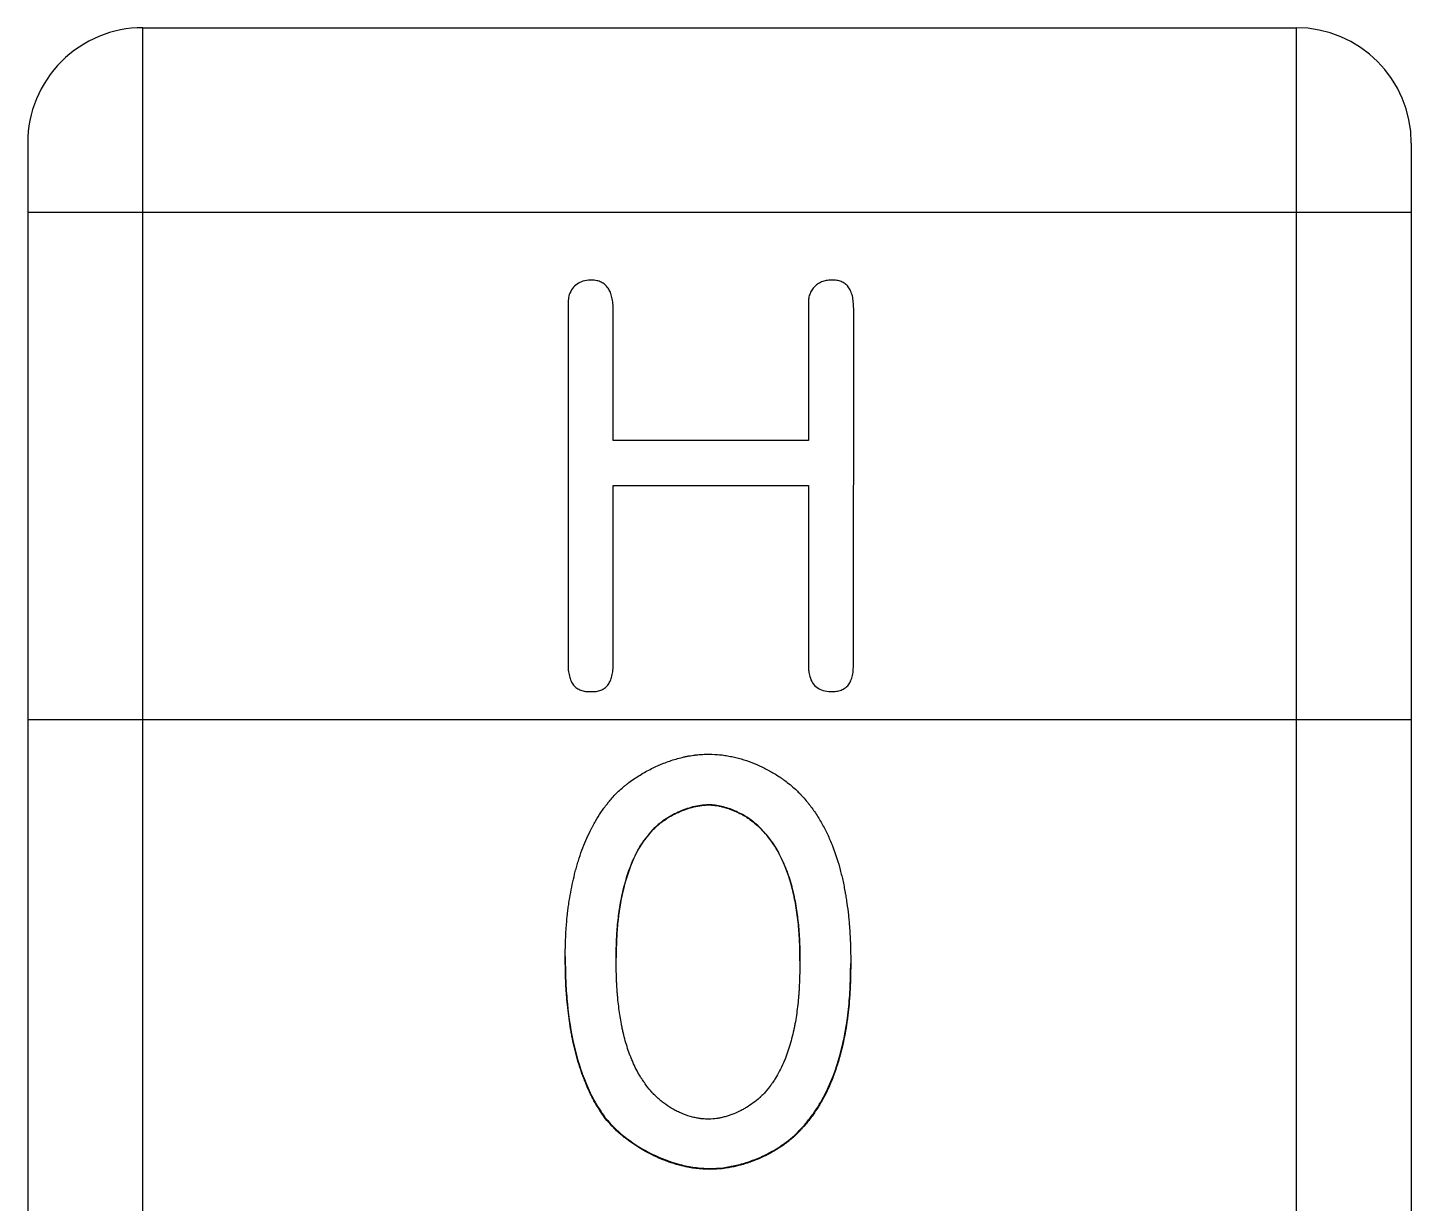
# Model space of a CAD drawing. Header units: inches. Extents: x -0.38 to 0.38, y -1.12 to 0.38.
# Drawn here: x -0.375 to 0.375, y -0.262 to 0.375 of the extents above; entities that cross this region are included whole.
import ezdxf

# ---------------------------------------------------------------- set-up
doc = ezdxf.new("R2010")
doc.units = ezdxf.units.IN
doc.header["$MEASUREMENT"] = 0

msp = doc.modelspace()

# ---------------------------------------------------------------- linework, layer by layer
at = {"color": 7, "linetype": 'Continuous', "lineweight": 25}
for p, q in [((-0.3125, 0), (-0.3125, 0.375)), ((-0.3125, 0.375), (0.3125, 0.375)), ((0.3125, 0.375), (0.3125, -0.34771)), ((-0.375, 0.3125), (-0.375, 0)), ((-0.375, 0.275), (0.375, 0.275)), ((0.375, 0.275), (0.375, 0)), ((-0.08209, 0.222), (-0.08204, 0.03049)), ((-0.0576, 0.15135), (-0.0576, 0.22273)), ((0.04825, 0.22413), (0.04829, 0.22346)), ((0.04829, 0.22346), (0.04829, 0.15135)), ((0.07268, 0.03149), (0.07273, 0.22273)), ((0.04829, 0.15135), (-0.0576, 0.15135)), ((-0.0576, 0.03047), (-0.0576, 0.12691)), ((-0.0576, 0.12691), (0.04829, 0.12691)), ((0.04829, 0.12691), (0.04829, 0.03184)), ((-0.375, 0), (0.375, 0)), ((-0.3125, -0.34771), (-0.3125, 0)), ((-0.00603, -0.04624), (-0.00603, -0.04615)), ((-0.03627, -0.0599), (-0.03627, -0.05979)), ((0.0208, -0.05753), (0.0208, -0.05742)), ((-0.08364, -0.12842), (-0.08364, -0.12867)), ((-0.05605, -0.12935), (-0.05605, -0.1291)), ((0.04359, -0.13075), (0.04359, -0.13049)), ((0.07113, -0.13218), (0.07113, -0.13244)), ((-0.06192, -0.21579), (-0.06192, -0.21621)), ((0.0416, -0.22446), (0.0416, -0.2249)), ((-0.00538, -0.2433), (-0.00538, -0.24378))]:
    msp.add_line(p, q, dxfattribs=at)
for centre, start, end in [((-0.3125, 0.3125), 90, 180.00003), ((0.3125, 0.3125), 0, 90)]:
    msp.add_arc(centre, 0.0625, start, end, dxfattribs=at)
for points, knots in [([(0.375, 0.3125), (0.375, 0.31247), (0.375, 0.31241), (0.375, 0.31189), (0.375, 0.31107), (0.375, 0.30948), (0.375, 0.30658), (0.375, 0.3017), (0.375, 0.29574), (0.375, 0.28908), (0.375, 0.28207), (0.375, 0.27736), (0.375, 0.275)], [0, 0, 0, 0, 0.060256, 0.120016, 0.179821, 0.240208, 0.36999, 0.50013, 0.629912, 0.760053, 0.879939, 1, 1, 1, 1]), ([(-0.07002, 0.23819), (-0.07138, 0.23807), (-0.07392, 0.23782), (-0.07733, 0.23624), (-0.07996, 0.2337), (-0.08092, 0.23148), (-0.08141, 0.23034)], [0, 0, 0, 0, 0.275603, 0.514811, 0.74911, 1, 1, 1, 1]), ([(-0.07002, 0.23819), (-0.07138, 0.23807), (-0.07392, 0.23782), (-0.07733, 0.23624), (-0.07996, 0.2337), (-0.08092, 0.23148), (-0.08141, 0.23034)], [0, 0, 0, 0, 0.275603, 0.514811, 0.74911, 1, 1, 1, 1]), ([(-0.0576, 0.22273), (-0.05765, 0.22394), (-0.05774, 0.22624), (-0.05837, 0.22944), (-0.05932, 0.23219), (-0.06069, 0.23444), (-0.06249, 0.2362), (-0.06468, 0.23743), (-0.06725, 0.23812), (-0.06906, 0.23817), (-0.07002, 0.23819)], [0, 0, 0, 0, 0.161074, 0.305172, 0.430537, 0.544071, 0.651627, 0.760033, 0.873323, 1, 1, 1, 1]), ([(0.06066, 0.23819), (0.05972, 0.23813), (0.05791, 0.23802), (0.05535, 0.23726), (0.05308, 0.23603), (0.05113, 0.23434), (0.04962, 0.23222), (0.04857, 0.2298), (0.04808, 0.22704), (0.04819, 0.22514), (0.04825, 0.22413)], [0, 0, 0, 0, 0.13216, 0.252648, 0.371311, 0.491779, 0.611926, 0.732755, 0.859457, 1, 1, 1, 1]), ([(0.07273, 0.22273), (0.0727, 0.22396), (0.07263, 0.22627), (0.07212, 0.22951), (0.0712, 0.23227), (0.06992, 0.23457), (0.06813, 0.2363), (0.06598, 0.23748), (0.06343, 0.23818), (0.06162, 0.23819), (0.06066, 0.23819)], [0, 0, 0, 0, 0.163541, 0.307274, 0.434306, 0.548884, 0.653704, 0.759488, 0.873096, 1, 1, 1, 1]), ([(0.07273, 0.22273), (0.0727, 0.22396), (0.07263, 0.22627), (0.07212, 0.22951), (0.0712, 0.23227), (0.06992, 0.23457), (0.06813, 0.2363), (0.06598, 0.23748), (0.06343, 0.23818), (0.06162, 0.23819), (0.06066, 0.23819)], [0, 0, 0, 0, 0.163541, 0.307274, 0.434306, 0.548884, 0.653704, 0.759488, 0.873096, 1, 1, 1, 1]), ([(-0.08141, 0.23034), (-0.08156, 0.22981), (-0.08183, 0.22877), (-0.08204, 0.22703), (-0.08204, 0.22478), (-0.08207, 0.22305), (-0.08209, 0.222)], [0, 0, 0, 0, 0.196022, 0.382191, 0.62472, 1, 1, 1, 1]), ([(-0.08204, 0.03049), (-0.08206, 0.02925), (-0.08208, 0.02692), (-0.08145, 0.0237), (-0.0806, 0.02092), (-0.07919, 0.0187), (-0.07739, 0.01698), (-0.07515, 0.01581), (-0.07253, 0.01516), (-0.07067, 0.01518), (-0.06968, 0.01519)], [0, 0, 0, 0, 0.162575, 0.305328, 0.431169, 0.542154, 0.647528, 0.756058, 0.870121, 1, 1, 1, 1]), ([(-0.06968, 0.01519), (-0.06872, 0.01518), (-0.06691, 0.01516), (-0.06435, 0.0158), (-0.0622, 0.017), (-0.06045, 0.0187), (-0.05912, 0.02095), (-0.05816, 0.02368), (-0.05766, 0.02693), (-0.05762, 0.02924), (-0.0576, 0.03047)], [0, 0, 0, 0, 0.127294, 0.24078, 0.346965, 0.452181, 0.563496, 0.691718, 0.835995, 1, 1, 1, 1]), ([(0.04829, 0.03184), (0.0483, 0.0307), (0.0483, 0.02886), (0.04829, 0.02652), (0.04851, 0.02481), (0.04878, 0.02384), (0.04893, 0.02334)], [0, 0, 0, 0, 0.398028, 0.64728, 0.818684, 1, 1, 1, 1]), ([(0.06032, 0.01519), (0.06134, 0.01522), (0.06326, 0.01528), (0.06596, 0.01589), (0.06821, 0.01707), (0.07002, 0.01881), (0.07126, 0.02116), (0.0722, 0.02403), (0.07262, 0.02756), (0.07266, 0.03011), (0.07268, 0.03149)], [0, 0, 0, 0, 0.128809, 0.242143, 0.346207, 0.445773, 0.553591, 0.678127, 0.826451, 1, 1, 1, 1]), ([(0.04893, 0.02334), (0.04934, 0.02214), (0.05013, 0.01984), (0.0528, 0.01722), (0.05627, 0.01554), (0.05891, 0.01531), (0.06032, 0.01519)], [0, 0, 0, 0, 0.248744, 0.478059, 0.72074, 1, 1, 1, 1]), ([(0.375, 0), (0.375, -0.00804), (0.375, -0.02411), (0.375, -0.04818), (0.375, -0.07222), (0.375, -0.09621), (0.375, -0.12015), (0.375, -0.14405), (0.375, -0.1679), (0.375, -0.19172), (0.375, -0.21548), (0.375, -0.2392), (0.375, -0.26288), (0.375, -0.28651), (0.375, -0.31011), (0.375, -0.32578), (0.375, -0.33362)], [0, 0, 0, 0, 0.071674, 0.143236, 0.214702, 0.286093, 0.357427, 0.428723, 0.5, 0.571277, 0.642573, 0.713907, 0.785298, 0.856764, 0.928326, 1, 1, 1, 1]), ([(-0.05707, -0.04105), (-0.05477, -0.03887), (-0.05301, -0.03727), (-0.05172, -0.03619), (-0.05158, -0.03608), (-0.05136, -0.0359), (-0.05125, -0.03581), (-0.05092, -0.03554), (-0.0507, -0.03536), (-0.05002, -0.03483), (-0.04956, -0.03447), (-0.04813, -0.0334), (-0.04713, -0.03269), (-0.04504, -0.03128), (-0.04406, -0.03065), (-0.04202, -0.02939), (-0.04099, -0.02878), (-0.03788, -0.02705), (-0.03577, -0.026), (-0.03311, -0.02481), (-0.03254, -0.02456), (-0.03143, -0.0241), (-0.03087, -0.02387), (-0.0292, -0.02322), (-0.02808, -0.02281), (-0.02471, -0.02166), (-0.02244, -0.021), (-0.01959, -0.02031), (-0.01897, -0.02017), (-0.01779, -0.01992), (-0.01721, -0.01981), (-0.01545, -0.01949), (-0.01429, -0.01931), (-0.01308, -0.01917), (-0.01305, -0.01917), (-0.01295, -0.01916), (-0.01289, -0.01915), (-0.01274, -0.01913), (-0.01263, -0.01912), (-0.0123, -0.01909), (-0.01206, -0.01906), (-0.01132, -0.01899), (-0.01078, -0.01895), (-0.009, -0.01882), (-0.00762, -0.01873), (-0.00605, -0.01865)], [0.0001774, 0.0001774, 0.0001774, 0.0001774, 0.1251774, 0.1251774, 0.1329899, 0.1329899, 0.1408024, 0.1408024, 0.1564274, 0.1564274, 0.1876774, 0.1876774, 0.2501774, 0.2501774, 0.3126774, 0.3126774, 0.3751774, 0.3751774, 0.5001774, 0.5001774, 0.5314274, 0.5314274, 0.5626774, 0.5626774, 0.6251774, 0.6251774, 0.7501774, 0.7501774, 0.7814274, 0.7814274, 0.8126774, 0.8126774, 0.8751774, 0.8751774, 0.8790836, 0.8790836, 0.8829899, 0.8829899, 0.8908024, 0.8908024, 0.9064274, 0.9064274, 0.9376774, 0.9376774, 1, 1, 1, 1]), ([(-0.00605, -0.0187), (-0.00338, -0.01878), (-0.00138, -0.01889), (0.00003, -0.01902), (0.00018, -0.01904), (0.00042, -0.01906), (0.00054, -0.01907), (0.00089, -0.01911), (0.00113, -0.01914), (0.00185, -0.01923), (0.00234, -0.0193), (0.00383, -0.01952), (0.00485, -0.0197), (0.00643, -0.02001), (0.00687, -0.02011), (0.00784, -0.02032), (0.00832, -0.02043), (0.00977, -0.02079), (0.01073, -0.02104), (0.01362, -0.02188), (0.01554, -0.02252), (0.01937, -0.02398), (0.02119, -0.02475), (0.02481, -0.02647), (0.02659, -0.0274), (0.0292, -0.0289), (0.0301, -0.02944), (0.03179, -0.03051), (0.03262, -0.03105), (0.03352, -0.03168), (0.03356, -0.0317), (0.0337, -0.03181), (0.03378, -0.03186), (0.03401, -0.03202), (0.03417, -0.03214), (0.03468, -0.0325), (0.03505, -0.03278), (0.03626, -0.03367), (0.03719, -0.03437), (0.03826, -0.03519)], [0, 0, 0, 0, 0.1248211, 0.1248211, 0.1326336, 0.1326336, 0.1404461, 0.1404461, 0.1560711, 0.1560711, 0.1873211, 0.1873211, 0.2498211, 0.2498211, 0.2810711, 0.2810711, 0.3123211, 0.3123211, 0.3748211, 0.3748211, 0.4998211, 0.4998211, 0.6248211, 0.6248211, 0.7498211, 0.7498211, 0.8123211, 0.8123211, 0.8748211, 0.8748211, 0.8826336, 0.8826336, 0.8904461, 0.8904461, 0.9060711, 0.9060711, 0.9373211, 0.9373211, 0.9998211, 0.9998211, 0.9998211, 0.9998211]), ([(0.03826, -0.03519), (0.04044, -0.03709), (0.04206, -0.03858), (0.04321, -0.03974), (0.04332, -0.03986), (0.0435, -0.04004), (0.04359, -0.04013), (0.04386, -0.04042), (0.04404, -0.04061), (0.04459, -0.04119), (0.04495, -0.04159), (0.04606, -0.04283), (0.0468, -0.0437), (0.04774, -0.04485), (0.0479, -0.04504), (0.04824, -0.04547), (0.04841, -0.04568), (0.04891, -0.04633), (0.04925, -0.04676), (0.05023, -0.04808), (0.05087, -0.04897), (0.05275, -0.0517), (0.05393, -0.05359), (0.05561, -0.05651), (0.05613, -0.05745), (0.05716, -0.0594), (0.05766, -0.06038), (0.0591, -0.06337), (0.05999, -0.06542), (0.06245, -0.07152), (0.06387, -0.07571), (0.06513, -0.08028), (0.06519, -0.0805), (0.06533, -0.081), (0.06539, -0.08124), (0.06559, -0.08199), (0.06572, -0.0825), (0.0661, -0.08404), (0.06635, -0.08509), (0.06709, -0.08832), (0.06755, -0.09057), (0.06804, -0.09322), (0.06808, -0.09346), (0.06818, -0.09399), (0.06823, -0.09426), (0.06837, -0.09506), (0.06846, -0.09559), (0.06872, -0.09721), (0.06889, -0.09829), (0.06936, -0.10157), (0.06964, -0.10378), (0.06999, -0.10715), (0.07011, -0.10832), (0.07031, -0.11057), (0.07041, -0.11168), (0.07066, -0.11498), (0.07079, -0.11712), (0.07088, -0.11935), (0.07089, -0.11942), (0.0709, -0.11962), (0.0709, -0.11972), (0.07091, -0.12003), (0.07092, -0.12024), (0.07094, -0.12088), (0.07096, -0.12133), (0.071, -0.12275), (0.07102, -0.12377), (0.07109, -0.12707), (0.07112, -0.1296), (0.07113, -0.13244)], [0, 0, 0, 0, 0.0625, 0.0625, 0.066406, 0.066406, 0.070312, 0.070312, 0.078125, 0.078125, 0.09375, 0.09375, 0.125, 0.125, 0.132812, 0.132812, 0.140625, 0.140625, 0.15625, 0.15625, 0.1875, 0.1875, 0.25, 0.25, 0.28125, 0.28125, 0.3125, 0.3125, 0.375, 0.375, 0.5, 0.5, 0.507812, 0.507812, 0.515625, 0.515625, 0.53125, 0.53125, 0.5625, 0.5625, 0.625, 0.625, 0.632812, 0.632812, 0.640625, 0.640625, 0.65625, 0.65625, 0.6875, 0.6875, 0.75, 0.75, 0.78125, 0.78125, 0.8125, 0.8125, 0.875, 0.875, 0.878906, 0.878906, 0.882812, 0.882812, 0.890625, 0.890625, 0.90625, 0.90625, 0.9375, 0.9375, 1, 1, 1, 1]), ([(-0.08364, -0.12867), (-0.08355, -0.12348), (-0.08344, -0.11959), (-0.08332, -0.11691), (-0.08331, -0.11675), (-0.0833, -0.1165), (-0.08329, -0.11638), (-0.08327, -0.11601), (-0.08326, -0.11576), (-0.08322, -0.11502), (-0.08319, -0.11453), (-0.0831, -0.11306), (-0.08303, -0.11209), (-0.0828, -0.10917), (-0.08262, -0.10725), (-0.08229, -0.1044), (-0.08217, -0.10336), (-0.08191, -0.10139), (-0.08177, -0.10041), (-0.08134, -0.09748), (-0.08102, -0.09555), (-0.07996, -0.0898), (-0.07913, -0.08605), (-0.07805, -0.0819), (-0.0779, -0.08136), (-0.07763, -0.08036), (-0.07749, -0.07987), (-0.07707, -0.07839), (-0.07678, -0.07742), (-0.07589, -0.07454), (-0.07525, -0.07266), (-0.07324, -0.06718), (-0.07175, -0.06371), (-0.07001, -0.06022), (-0.06988, -0.05996), (-0.06964, -0.05949), (-0.06953, -0.05926), (-0.06917, -0.05858), (-0.06893, -0.05813), (-0.06822, -0.05679), (-0.06774, -0.05592), (-0.06627, -0.05339), (-0.06528, -0.05179), (-0.06325, -0.04879), (-0.0621, -0.04723), (-0.06075, -0.04553), (-0.06074, -0.04551), (-0.06068, -0.04545), (-0.06066, -0.04541), (-0.06058, -0.04531), (-0.06052, -0.04524), (-0.06035, -0.04503), (-0.06023, -0.04488), (-0.05984, -0.0444), (-0.05956, -0.04406), (-0.05863, -0.04293), (-0.05791, -0.04205), (-0.05707, -0.04105)], [0, 0, 0, 0, 0.125, 0.125, 0.128906, 0.128906, 0.132812, 0.132812, 0.140625, 0.140625, 0.15625, 0.15625, 0.1875, 0.1875, 0.25, 0.25, 0.28125, 0.28125, 0.3125, 0.3125, 0.375, 0.375, 0.5, 0.5, 0.515625, 0.515625, 0.53125, 0.53125, 0.5625, 0.5625, 0.625, 0.625, 0.75, 0.75, 0.757812, 0.757812, 0.765625, 0.765625, 0.78125, 0.78125, 0.8125, 0.8125, 0.875, 0.875, 0.9375, 0.9375, 0.939453, 0.939453, 0.941406, 0.941406, 0.945312, 0.945312, 0.953125, 0.953125, 0.96875, 0.96875, 1, 1, 1, 1]), ([(-0.00603, -0.04615), (-0.00745, -0.04622), (-0.01028, -0.04638), (-0.01584, -0.04754), (-0.0225, -0.04998), (-0.02872, -0.0534), (-0.03323, -0.05683), (-0.03526, -0.0588), (-0.03627, -0.05979)], [0, 0, 0, 0, 0.12545, 0.250285, 0.500185, 0.750063, 0.875014, 1, 1, 1, 1]), ([(-0.03627, -0.0599), (-0.03559, -0.05925), (-0.035, -0.05868), (-0.03422, -0.05795), (-0.03399, -0.05773), (-0.03366, -0.05744), (-0.03355, -0.05734), (-0.03341, -0.05721), (-0.03336, -0.05717), (-0.03326, -0.05709), (-0.03324, -0.05707), (-0.03264, -0.05654), (-0.03209, -0.0561), (-0.03097, -0.05523), (-0.03037, -0.0548), (-0.0287, -0.05366), (-0.02753, -0.05294), (-0.02568, -0.0519), (-0.02505, -0.05157), (-0.02376, -0.05091), (-0.02307, -0.05058), (-0.02113, -0.04968), (-0.01981, -0.04914), (-0.01782, -0.04843), (-0.01715, -0.0482), (-0.01581, -0.04779), (-0.01516, -0.0476), (-0.01373, -0.04722), (-0.01302, -0.04706), (-0.01198, -0.04685), (-0.01164, -0.04679), (-0.01113, -0.0467), (-0.01096, -0.04668), (-0.01071, -0.04664), (-0.01062, -0.04663), (-0.01046, -0.0466), (-0.01035, -0.04659), (-0.00935, -0.04645), (-0.00794, -0.04634), (-0.00606, -0.04624)], [0, 0, 0, 0, 0.0625, 0.0625, 0.09375, 0.09375, 0.109375, 0.109375, 0.117188, 0.117188, 0.125, 0.125, 0.1875, 0.1875, 0.25, 0.25, 0.375, 0.375, 0.4375, 0.4375, 0.5, 0.5, 0.625, 0.625, 0.6875, 0.6875, 0.75, 0.75, 0.8125, 0.8125, 0.84375, 0.84375, 0.859375, 0.859375, 0.867188, 0.867188, 0.875, 0.875, 1, 1, 1, 1]), ([(0.0208, -0.05742), (0.01889, -0.05584), (0.01505, -0.05269), (0.00948, -0.04992), (0.0049, -0.04804), (0.00132, -0.04704), (-0.00232, -0.04629), (-0.0048, -0.04616), (-0.00604, -0.0461)], [0, 0, 0, 0, 0.249918, 0.499766, 0.624821, 0.749867, 0.874922, 1, 1, 1, 1]), ([(-0.00604, -0.04619), (-0.00522, -0.04623), (-0.0045, -0.04627), (-0.00357, -0.04634), (-0.00329, -0.04637), (-0.0029, -0.04641), (-0.00278, -0.04642), (-0.00255, -0.04645), (-0.00247, -0.04646), (-0.0018, -0.04654), (-0.00124, -0.04664), (-0.00002, -0.04687), (0.00066, -0.04702), (0.00196, -0.04733), (0.00258, -0.04749), (0.00377, -0.04784), (0.00438, -0.04803), (0.00588, -0.04855), (0.00705, -0.04902), (0.00961, -0.05014), (0.01079, -0.0507), (0.01244, -0.05157), (0.01296, -0.05186), (0.01371, -0.05229), (0.01396, -0.05244), (0.01432, -0.05266), (0.01443, -0.05273), (0.01467, -0.05288), (0.01481, -0.05297), (0.01628, -0.05393), (0.01825, -0.05543), (0.0208, -0.05753)], [0, 0, 0, 0, 0.0625, 0.0625, 0.09375, 0.09375, 0.109375, 0.109375, 0.125, 0.125, 0.1875, 0.1875, 0.25, 0.25, 0.3125, 0.3125, 0.375, 0.375, 0.5, 0.5, 0.625, 0.625, 0.6875, 0.6875, 0.71875, 0.71875, 0.734375, 0.734375, 0.75, 0.75, 1, 1, 1, 1]), ([(-0.03627, -0.05979), (-0.03728, -0.06094), (-0.03931, -0.06326), (-0.04299, -0.0682), (-0.04806, -0.07774), (-0.0527, -0.09247), (-0.05512, -0.10765), (-0.05589, -0.1199), (-0.056, -0.12603), (-0.05605, -0.1291)], [0, 0, 0, 0, 0.062583, 0.125134, 0.250142, 0.499923, 0.749877, 0.874932, 1, 1, 1, 1]), ([(-0.05605, -0.12935), (-0.05602, -0.1273), (-0.05598, -0.12551), (-0.05592, -0.12321), (-0.0559, -0.1225), (-0.05587, -0.12154), (-0.05586, -0.12124), (-0.05584, -0.12081), (-0.05584, -0.12067), (-0.05583, -0.12046), (-0.05583, -0.12039), (-0.05582, -0.12026), (-0.05582, -0.12023), (-0.05575, -0.11853), (-0.05567, -0.11696), (-0.05552, -0.11466), (-0.05546, -0.1139), (-0.05537, -0.11278), (-0.05534, -0.11241), (-0.05528, -0.11167), (-0.05525, -0.11133), (-0.05491, -0.10777), (-0.05451, -0.10467), (-0.05378, -0.10012), (-0.0535, -0.09862), (-0.05306, -0.09639), (-0.05291, -0.09565), (-0.05267, -0.09455), (-0.05259, -0.09419), (-0.05246, -0.09364), (-0.05242, -0.09346), (-0.05234, -0.0931), (-0.0523, -0.09294), (-0.05147, -0.08942), (-0.05059, -0.0863), (-0.04914, -0.08192), (-0.04863, -0.08052), (-0.04783, -0.07848), (-0.04756, -0.07781), (-0.04715, -0.07683), (-0.04701, -0.07651), (-0.0468, -0.07603), (-0.04672, -0.07587), (-0.04658, -0.07555), (-0.04652, -0.07542), (-0.04574, -0.07373), (-0.04503, -0.0723), (-0.04355, -0.0696), (-0.04281, -0.06836), (-0.0416, -0.06653), (-0.04117, -0.06591), (-0.04049, -0.06498), (-0.04025, -0.06467), (-0.03989, -0.0642), (-0.03977, -0.06405), (-0.03958, -0.06381), (-0.03952, -0.06373), (-0.03939, -0.06358), (-0.03931, -0.06347), (-0.03862, -0.06263), (-0.03762, -0.06145), (-0.03627, -0.0599)], [0, 0, 0, 0, 0.0625, 0.0625, 0.09375, 0.09375, 0.109375, 0.109375, 0.117188, 0.117188, 0.121094, 0.121094, 0.125, 0.125, 0.1875, 0.1875, 0.21875, 0.21875, 0.234375, 0.234375, 0.25, 0.25, 0.375, 0.375, 0.4375, 0.4375, 0.46875, 0.46875, 0.484375, 0.484375, 0.492188, 0.492188, 0.5, 0.5, 0.625, 0.625, 0.6875, 0.6875, 0.71875, 0.71875, 0.734375, 0.734375, 0.742188, 0.742188, 0.75, 0.75, 0.8125, 0.8125, 0.875, 0.875, 0.90625, 0.90625, 0.921875, 0.921875, 0.929688, 0.929688, 0.933594, 0.933594, 0.9375, 0.9375, 1, 1, 1, 1]), ([(0.04359, -0.13049), (0.04357, -0.12722), (0.04352, -0.12068), (0.04283, -0.11071), (0.04152, -0.10096), (0.03891, -0.08812), (0.03445, -0.07583), (0.02848, -0.06597), (0.02425, -0.06094), (0.02195, -0.05859), (0.0208, -0.05742)], [0, 0, 0, 0, 0.125066, 0.250115, 0.381143, 0.500219, 0.749842, 0.87485, 0.93741, 1, 1, 1, 1]), ([(0.0208, -0.05753), (0.02157, -0.05831), (0.02223, -0.059), (0.02308, -0.0599), (0.02334, -0.06017), (0.02369, -0.06055), (0.0238, -0.06067), (0.02396, -0.06084), (0.02401, -0.06089), (0.02411, -0.061), (0.02413, -0.06102), (0.02538, -0.0624), (0.02644, -0.06367), (0.02827, -0.06611), (0.02916, -0.06742), (0.03046, -0.06951), (0.03088, -0.07023), (0.03152, -0.07135), (0.03173, -0.07172), (0.03204, -0.07229), (0.03214, -0.07249), (0.03235, -0.07287), (0.03246, -0.07309), (0.034, -0.07603), (0.0353, -0.07895), (0.03702, -0.08356), (0.03756, -0.08513), (0.03831, -0.08755), (0.03855, -0.08836), (0.0389, -0.0896), (0.03901, -0.09001), (0.03918, -0.09064), (0.03923, -0.09085), (0.03934, -0.09127), (0.0394, -0.09151), (0.04018, -0.09457), (0.04081, -0.09763), (0.04164, -0.10249), (0.04189, -0.10415), (0.04223, -0.1067), (0.04234, -0.10757), (0.04249, -0.10888), (0.04254, -0.10932), (0.04264, -0.1102), (0.04269, -0.11069), (0.0429, -0.11273), (0.04304, -0.11437), (0.04321, -0.11682), (0.04326, -0.11764), (0.04333, -0.11887), (0.04335, -0.11927), (0.04338, -0.11989), (0.04339, -0.12009), (0.0434, -0.1204), (0.0434, -0.1205), (0.04341, -0.12071), (0.04342, -0.12084), (0.0435, -0.1231), (0.04356, -0.12638), (0.04359, -0.13075)], [0, 0, 0, 0, 0.03125, 0.03125, 0.046875, 0.046875, 0.054688, 0.054688, 0.058594, 0.058594, 0.0625, 0.0625, 0.125, 0.125, 0.1875, 0.1875, 0.21875, 0.21875, 0.234375, 0.234375, 0.242188, 0.242188, 0.25, 0.25, 0.375, 0.375, 0.4375, 0.4375, 0.46875, 0.46875, 0.484375, 0.484375, 0.492188, 0.492188, 0.5, 0.5, 0.625, 0.625, 0.6875, 0.6875, 0.71875, 0.71875, 0.734375, 0.734375, 0.75, 0.75, 0.8125, 0.8125, 0.84375, 0.84375, 0.859375, 0.859375, 0.867188, 0.867188, 0.871094, 0.871094, 0.875, 0.875, 1, 1, 1, 1]), ([(-0.08364, -0.12842), (-0.0836, -0.13224), (-0.0835, -0.13988), (-0.08257, -0.15512), (-0.08045, -0.17038), (-0.07677, -0.18518), (-0.073, -0.19597), (-0.0691, -0.20455), (-0.06516, -0.21108), (-0.063, -0.21422), (-0.06192, -0.21579)], [0, 0, 0, 0, 0.125019, 0.250026, 0.499933, 0.628771, 0.749928, 0.874926, 0.937454, 1, 1, 1, 1]), ([(-0.06192, -0.21621), (-0.06336, -0.21411), (-0.06442, -0.21252), (-0.06513, -0.21142), (-0.06518, -0.21135), (-0.06525, -0.21124), (-0.06528, -0.21119), (-0.06538, -0.21103), (-0.06545, -0.21093), (-0.06565, -0.21061), (-0.06579, -0.2104), (-0.06618, -0.20977), (-0.06643, -0.20936), (-0.06716, -0.20813), (-0.06762, -0.20733), (-0.06847, -0.20577), (-0.06887, -0.205), (-0.06969, -0.20338), (-0.0701, -0.20254), (-0.07131, -0.19995), (-0.0721, -0.19812), (-0.07298, -0.19594), (-0.07305, -0.19577), (-0.07322, -0.19535), (-0.0733, -0.19514), (-0.07354, -0.19451), (-0.07371, -0.19408), (-0.07419, -0.1928), (-0.0745, -0.19194), (-0.07541, -0.18932), (-0.07599, -0.18754), (-0.07762, -0.18206), (-0.07859, -0.17825), (-0.07947, -0.17402), (-0.07951, -0.17383), (-0.07961, -0.17339), (-0.07965, -0.17317), (-0.07978, -0.1725), (-0.07987, -0.17205), (-0.08013, -0.17071), (-0.0803, -0.1698), (-0.08078, -0.16707), (-0.08108, -0.16521), (-0.0819, -0.15954), (-0.08235, -0.15563), (-0.08275, -0.15109), (-0.08279, -0.15066), (-0.08287, -0.14971), (-0.0829, -0.14924), (-0.08301, -0.14782), (-0.08307, -0.14687), (-0.08325, -0.144), (-0.08334, -0.14208), (-0.08341, -0.14003), (-0.08341, -0.13999), (-0.08342, -0.13982), (-0.08342, -0.13974), (-0.08343, -0.13949), (-0.08344, -0.13931), (-0.08345, -0.13877), (-0.08346, -0.1384), (-0.08349, -0.1372), (-0.08351, -0.13632), (-0.08357, -0.13345), (-0.08361, -0.13122), (-0.08364, -0.12867)], [0, 0, 0, 0, 0.0625, 0.0625, 0.064453, 0.064453, 0.066406, 0.066406, 0.070312, 0.070312, 0.078125, 0.078125, 0.09375, 0.09375, 0.125, 0.125, 0.15625, 0.15625, 0.1875, 0.1875, 0.25, 0.25, 0.257812, 0.257812, 0.265625, 0.265625, 0.28125, 0.28125, 0.3125, 0.3125, 0.375, 0.375, 0.5, 0.5, 0.507812, 0.507812, 0.515625, 0.515625, 0.53125, 0.53125, 0.5625, 0.5625, 0.625, 0.625, 0.75, 0.75, 0.765625, 0.765625, 0.78125, 0.78125, 0.8125, 0.8125, 0.875, 0.875, 0.878906, 0.878906, 0.882812, 0.882812, 0.890625, 0.890625, 0.90625, 0.90625, 0.9375, 0.9375, 1, 1, 1, 1]), ([(-0.03995, -0.1979), (-0.04051, -0.19708), (-0.041, -0.19636), (-0.04162, -0.19543), (-0.04181, -0.19515), (-0.04207, -0.19476), (-0.04215, -0.19463), (-0.04226, -0.19446), (-0.0423, -0.1944), (-0.04237, -0.19429), (-0.04238, -0.19427), (-0.04286, -0.19352), (-0.04326, -0.19287), (-0.04401, -0.19158), (-0.04439, -0.19091), (-0.04532, -0.18916), (-0.04594, -0.18789), (-0.04685, -0.18585), (-0.04716, -0.18515), (-0.04762, -0.18407), (-0.04777, -0.1837), (-0.04799, -0.18314), (-0.04807, -0.18295), (-0.04822, -0.18257), (-0.04831, -0.18235), (-0.04938, -0.17961), (-0.05028, -0.1769), (-0.05148, -0.1726), (-0.05186, -0.17113), (-0.05238, -0.16887), (-0.05255, -0.1681), (-0.05279, -0.16695), (-0.05287, -0.16656), (-0.05299, -0.16597), (-0.05303, -0.16578), (-0.0531, -0.16539), (-0.05315, -0.16516), (-0.05369, -0.16227), (-0.05413, -0.15943), (-0.0547, -0.155), (-0.05487, -0.15349), (-0.0551, -0.15118), (-0.05517, -0.1504), (-0.05527, -0.14923), (-0.05531, -0.14884), (-0.05537, -0.14804), (-0.05541, -0.14761), (-0.05554, -0.1458), (-0.05564, -0.14433), (-0.05575, -0.1421), (-0.05579, -0.14134), (-0.05583, -0.14021), (-0.05585, -0.13983), (-0.05587, -0.13926), (-0.05587, -0.13907), (-0.05588, -0.13878), (-0.05588, -0.13869), (-0.05589, -0.1385), (-0.05589, -0.13837), (-0.05596, -0.13632), (-0.05601, -0.13333), (-0.05605, -0.12935)], [0, 0, 0, 0, 0.03125, 0.03125, 0.046875, 0.046875, 0.054688, 0.054688, 0.058594, 0.058594, 0.0625, 0.0625, 0.09375, 0.09375, 0.125, 0.125, 0.1875, 0.1875, 0.21875, 0.21875, 0.234375, 0.234375, 0.242188, 0.242188, 0.25, 0.25, 0.375, 0.375, 0.4375, 0.4375, 0.46875, 0.46875, 0.484375, 0.484375, 0.492188, 0.492188, 0.5, 0.5, 0.625, 0.625, 0.6875, 0.6875, 0.71875, 0.71875, 0.734375, 0.734375, 0.75, 0.75, 0.8125, 0.8125, 0.84375, 0.84375, 0.859375, 0.859375, 0.867188, 0.867188, 0.871094, 0.871094, 0.875, 0.875, 1, 1, 1, 1]), ([(0.04359, -0.13075), (0.04356, -0.13284), (0.04353, -0.13467), (0.04348, -0.13702), (0.04347, -0.13774), (0.04344, -0.13872), (0.04344, -0.13903), (0.04342, -0.13947), (0.04342, -0.13961), (0.04341, -0.13982), (0.04341, -0.13989), (0.04341, -0.14002), (0.04341, -0.14005), (0.04335, -0.14182), (0.04328, -0.14343), (0.04315, -0.14578), (0.04311, -0.14655), (0.04303, -0.14768), (0.04301, -0.14806), (0.04296, -0.14862), (0.04295, -0.1488), (0.04292, -0.14917), (0.04291, -0.14934), (0.04263, -0.15284), (0.04228, -0.15604), (0.04162, -0.16069), (0.04137, -0.16221), (0.04098, -0.16446), (0.04084, -0.1652), (0.04062, -0.16631), (0.04055, -0.16667), (0.04044, -0.16722), (0.0404, -0.16741), (0.04032, -0.16777), (0.04029, -0.16793), (0.03955, -0.17139), (0.03874, -0.17451), (0.03734, -0.17899), (0.03685, -0.18044), (0.03606, -0.18258), (0.03579, -0.18328), (0.03538, -0.18432), (0.03524, -0.18466), (0.03503, -0.18518), (0.03495, -0.18535), (0.03481, -0.18569), (0.03475, -0.18584), (0.03335, -0.18909), (0.03192, -0.19187), (0.02998, -0.19499), (0.02956, -0.19562), (0.0289, -0.19659), (0.02867, -0.19691), (0.02832, -0.19741), (0.0282, -0.19757), (0.02802, -0.19782), (0.02796, -0.1979), (0.02784, -0.19807), (0.02775, -0.19818), (0.02709, -0.19907), (0.02613, -0.20031), (0.02483, -0.20194)], [0, 0, 0, 0, 0.0625, 0.0625, 0.09375, 0.09375, 0.109375, 0.109375, 0.117188, 0.117188, 0.121094, 0.121094, 0.125, 0.125, 0.1875, 0.1875, 0.21875, 0.21875, 0.234375, 0.234375, 0.242188, 0.242188, 0.25, 0.25, 0.375, 0.375, 0.4375, 0.4375, 0.46875, 0.46875, 0.484375, 0.484375, 0.492188, 0.492188, 0.5, 0.5, 0.625, 0.625, 0.6875, 0.6875, 0.71875, 0.71875, 0.734375, 0.734375, 0.742188, 0.742188, 0.75, 0.75, 0.875, 0.875, 0.90625, 0.90625, 0.921875, 0.921875, 0.929688, 0.929688, 0.933594, 0.933594, 0.9375, 0.9375, 1, 1, 1, 1]), ([(0.0416, -0.22446), (0.04302, -0.22295), (0.04586, -0.21992), (0.05116, -0.21353), (0.05884, -0.20119), (0.06616, -0.18166), (0.06972, -0.16119), (0.07096, -0.14464), (0.07108, -0.13633), (0.07113, -0.13218)], [0, 0, 0, 0, 0.062597, 0.125172, 0.250215, 0.499925, 0.74985, 0.874916, 1, 1, 1, 1]), ([(0.07113, -0.13244), (0.07105, -0.13799), (0.07095, -0.14215), (0.07083, -0.145), (0.07083, -0.14518), (0.07081, -0.14544), (0.07081, -0.14557), (0.07079, -0.14596), (0.07078, -0.14622), (0.07074, -0.14701), (0.07071, -0.14753), (0.07062, -0.14909), (0.07055, -0.15013), (0.07031, -0.15324), (0.07012, -0.1553), (0.06987, -0.15761), (0.06984, -0.15791), (0.06977, -0.15846), (0.06974, -0.15874), (0.06965, -0.15957), (0.06958, -0.16012), (0.06937, -0.16176), (0.06922, -0.16285), (0.06876, -0.16605), (0.06842, -0.16814), (0.0673, -0.17426), (0.06642, -0.17815), (0.06535, -0.18206), (0.06526, -0.18237), (0.06511, -0.18291), (0.06503, -0.18318), (0.0648, -0.18399), (0.06464, -0.18452), (0.06417, -0.18611), (0.06384, -0.18715), (0.06283, -0.19023), (0.06212, -0.19222), (0.05987, -0.198), (0.05822, -0.20161), (0.05629, -0.20519), (0.05615, -0.20546), (0.05588, -0.20594), (0.05575, -0.20618), (0.05536, -0.20688), (0.05509, -0.20735), (0.05429, -0.20873), (0.05374, -0.20963), (0.05208, -0.21226), (0.05094, -0.21392), (0.04917, -0.21627), (0.04857, -0.21704), (0.04726, -0.21864), (0.04656, -0.21947), (0.04577, -0.22036), (0.04576, -0.22037), (0.0457, -0.22044), (0.04567, -0.22047), (0.04558, -0.22057), (0.04551, -0.22064), (0.04532, -0.22086), (0.04518, -0.22102), (0.04475, -0.2215), (0.04443, -0.22185), (0.04337, -0.223), (0.04255, -0.22388), (0.0416, -0.2249)], [0, 0, 0, 0, 0.125, 0.125, 0.128906, 0.128906, 0.132812, 0.132812, 0.140625, 0.140625, 0.15625, 0.15625, 0.1875, 0.1875, 0.25, 0.25, 0.257812, 0.257812, 0.265625, 0.265625, 0.28125, 0.28125, 0.3125, 0.3125, 0.375, 0.375, 0.5, 0.5, 0.507812, 0.507812, 0.515625, 0.515625, 0.53125, 0.53125, 0.5625, 0.5625, 0.625, 0.625, 0.75, 0.75, 0.757812, 0.757812, 0.765625, 0.765625, 0.78125, 0.78125, 0.8125, 0.8125, 0.875, 0.875, 0.90625, 0.90625, 0.9375, 0.9375, 0.939453, 0.939453, 0.941406, 0.941406, 0.945312, 0.945312, 0.953125, 0.953125, 0.96875, 0.96875, 1, 1, 1, 1]), ([(-0.00606, -0.21655), (-0.00717, -0.2165), (-0.00815, -0.21645), (-0.0094, -0.21635), (-0.00978, -0.21632), (-0.0103, -0.21626), (-0.01046, -0.21624), (-0.01078, -0.2162), (-0.01089, -0.21619), (-0.01175, -0.21605), (-0.0125, -0.21591), (-0.01372, -0.21562), (-0.01415, -0.21552), (-0.01502, -0.21529), (-0.01551, -0.21515), (-0.01768, -0.21452), (-0.01924, -0.21397), (-0.02138, -0.21305), (-0.02211, -0.21271), (-0.02323, -0.21215), (-0.02361, -0.21196), (-0.02437, -0.21155), (-0.02479, -0.21132), (-0.02658, -0.2103), (-0.02798, -0.2094), (-0.03001, -0.20795), (-0.03067, -0.20744), (-0.03198, -0.2064), (-0.0326, -0.20588), (-0.03392, -0.20471), (-0.03455, -0.20412), (-0.03543, -0.20324), (-0.03572, -0.20295), (-0.03614, -0.20251), (-0.03627, -0.20236), (-0.03648, -0.20214), (-0.03654, -0.20207), (-0.03667, -0.20192), (-0.03676, -0.20183), (-0.03754, -0.20095), (-0.03859, -0.19966), (-0.03995, -0.1979)], [0, 0, 0, 0, 0.0625, 0.0625, 0.09375, 0.09375, 0.109375, 0.109375, 0.125, 0.125, 0.1875, 0.1875, 0.21875, 0.21875, 0.25, 0.25, 0.375, 0.375, 0.4375, 0.4375, 0.46875, 0.46875, 0.5, 0.5, 0.625, 0.625, 0.6875, 0.6875, 0.75, 0.75, 0.8125, 0.8125, 0.84375, 0.84375, 0.859375, 0.859375, 0.867188, 0.867188, 0.875, 0.875, 1, 1, 1, 1]), ([(0.02483, -0.20194), (0.02414, -0.20263), (0.02354, -0.20323), (0.02276, -0.204), (0.02252, -0.20423), (0.02219, -0.20454), (0.02208, -0.20464), (0.02193, -0.20478), (0.02189, -0.20483), (0.02179, -0.20491), (0.02176, -0.20494), (0.02066, -0.20593), (0.01949, -0.20688), (0.01712, -0.20862), (0.0159, -0.20943), (0.01402, -0.21056), (0.01339, -0.21092), (0.01211, -0.21161), (0.0115, -0.21193), (0.00944, -0.21292), (0.00807, -0.21351), (0.00602, -0.21428), (0.00534, -0.21452), (0.00397, -0.21496), (0.00334, -0.21515), (0.00189, -0.21555), (0.00117, -0.21572), (0.0001, -0.21593), (-0.00026, -0.216), (-0.00079, -0.21609), (-0.00097, -0.21611), (-0.00124, -0.21615), (-0.00133, -0.21617), (-0.00151, -0.21619), (-0.00162, -0.21621), (-0.00266, -0.21634), (-0.00411, -0.21645), (-0.00606, -0.21655)], [0, 0, 0, 0, 0.0625, 0.0625, 0.09375, 0.09375, 0.109375, 0.109375, 0.117188, 0.117188, 0.125, 0.125, 0.25, 0.25, 0.375, 0.375, 0.4375, 0.4375, 0.5, 0.5, 0.625, 0.625, 0.6875, 0.6875, 0.75, 0.75, 0.8125, 0.8125, 0.84375, 0.84375, 0.859375, 0.859375, 0.867188, 0.867188, 0.875, 0.875, 1, 1, 1, 1]), ([(-0.06192, -0.21579), (-0.06015, -0.21781), (-0.0566, -0.22186), (-0.04832, -0.22877), (-0.03682, -0.23592), (-0.0241, -0.24064), (-0.0135, -0.2429), (-0.00809, -0.24317), (-0.00538, -0.2433)], [0, 0, 0, 0, 0.125022, 0.250032, 0.49988, 0.749751, 0.874851, 1, 1, 1, 1]), ([(-0.00538, -0.24378), (-0.00899, -0.2436), (-0.01168, -0.2434), (-0.01358, -0.24315), (-0.01378, -0.24312), (-0.01408, -0.24308), (-0.01424, -0.24305), (-0.0147, -0.24298), (-0.01502, -0.24293), (-0.01597, -0.24277), (-0.01662, -0.24265), (-0.01861, -0.24225), (-0.01998, -0.24192), (-0.02178, -0.24146), (-0.02207, -0.24138), (-0.02272, -0.2412), (-0.02305, -0.24111), (-0.02402, -0.24082), (-0.02466, -0.24063), (-0.02659, -0.24002), (-0.02787, -0.23958), (-0.03166, -0.23817), (-0.03414, -0.23709), (-0.04145, -0.23349), (-0.04601, -0.23066), (-0.05058, -0.22718), (-0.05089, -0.22694), (-0.05146, -0.2265), (-0.05174, -0.22628), (-0.05256, -0.22562), (-0.05309, -0.22518), (-0.05462, -0.22387), (-0.05558, -0.223), (-0.05656, -0.22204), (-0.05662, -0.22199), (-0.05679, -0.22182), (-0.05687, -0.22173), (-0.05714, -0.22146), (-0.05733, -0.22127), (-0.05791, -0.22067), (-0.05833, -0.22022), (-0.0597, -0.21873), (-0.06074, -0.21756), (-0.06192, -0.21621)], [0, 0, 0, 0, 0.125, 0.125, 0.132812, 0.132812, 0.140625, 0.140625, 0.15625, 0.15625, 0.1875, 0.1875, 0.25, 0.25, 0.265625, 0.265625, 0.28125, 0.28125, 0.3125, 0.3125, 0.375, 0.375, 0.5, 0.5, 0.75, 0.75, 0.765625, 0.765625, 0.78125, 0.78125, 0.8125, 0.8125, 0.875, 0.875, 0.882812, 0.882812, 0.890625, 0.890625, 0.90625, 0.90625, 0.9375, 0.9375, 1, 1, 1, 1]), ([(-0.00538, -0.2433), (-0.00291, -0.24322), (0.00071, -0.24309), (0.00558, -0.24227), (0.01034, -0.24128), (0.01636, -0.23955), (0.02437, -0.23634), (0.03143, -0.23237), (0.03746, -0.22812), (0.04022, -0.22568), (0.0416, -0.22446)], [0, 0, 0, 0, 0.142903, 0.2093818, 0.2858552, 0.4245709, 0.5716038, 0.7857569, 0.8928716, 1, 1, 1, 1]), ([(0.0416, -0.2249), (0.04053, -0.22585), (0.0396, -0.22665), (0.03844, -0.22763), (0.03809, -0.22793), (0.03762, -0.22831), (0.03751, -0.2284), (0.03712, -0.22871), (0.03692, -0.22886), (0.03591, -0.22964), (0.03505, -0.23027), (0.0332, -0.23153), (0.03219, -0.23217), (0.02928, -0.23398), (0.02739, -0.23505), (0.0251, -0.23622), (0.02465, -0.23644), (0.02375, -0.23687), (0.02331, -0.23708), (0.02175, -0.23778), (0.02072, -0.23822), (0.01763, -0.23946), (0.01559, -0.24018), (0.01257, -0.2411), (0.01156, -0.24138), (0.01006, -0.24175), (0.00962, -0.24186), (0.00843, -0.24213), (0.00785, -0.24226), (0.00615, -0.24262), (0.00508, -0.24282), (0.00357, -0.24307), (0.00308, -0.24315), (0.00237, -0.24325), (0.00211, -0.24329), (0.00174, -0.24333), (0.00154, -0.24336), (-0.00032, -0.24356), (-0.00256, -0.24369), (-0.00538, -0.24378)], [0, 0, 0, 0, 0.0625, 0.0625, 0.09375, 0.09375, 0.109375, 0.109375, 0.125, 0.125, 0.1875, 0.1875, 0.25, 0.25, 0.375, 0.375, 0.40625, 0.40625, 0.4375, 0.4375, 0.5, 0.5, 0.625, 0.625, 0.6875, 0.6875, 0.71875, 0.71875, 0.75, 0.75, 0.8125, 0.8125, 0.84375, 0.84375, 0.859375, 0.859375, 0.875, 0.875, 1, 1, 1, 1])]:
    msp.add_open_spline(points, degree=3, knots=knots, dxfattribs=at)
msp.add_open_spline([(-0.375, 0), (-0.375, -0.11229), (-0.375, -0.22422), (-0.375, -0.33362)], degree=3, dxfattribs=at)

doc.saveas('drawing.dxf')
